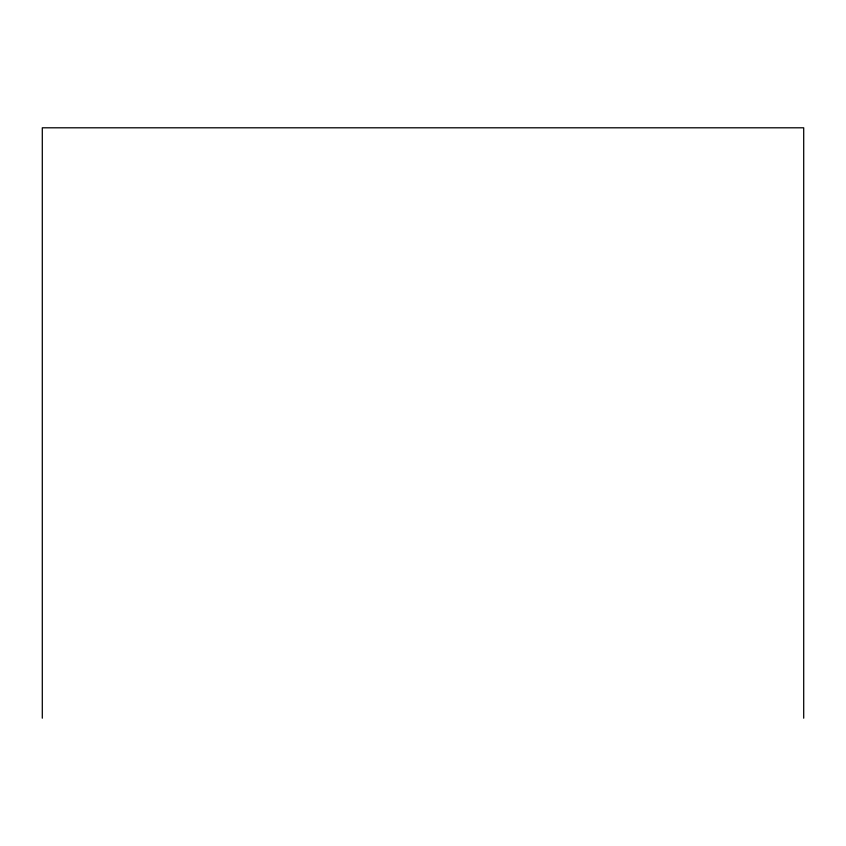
<?xml version="1.0" encoding="UTF-8"?>
<svg xmlns="http://www.w3.org/2000/svg" width="846" height="846" viewBox="0 0 846 846"><rect width="100%" height="100%" fill="white"/><g stroke="black" fill="none" stroke-linecap="round" stroke-linejoin="round"><path stroke-width="1.27" d="M803.7 718.201L803.7 127.799L42.3 127.799L42.3 718.201"/></g></svg>
